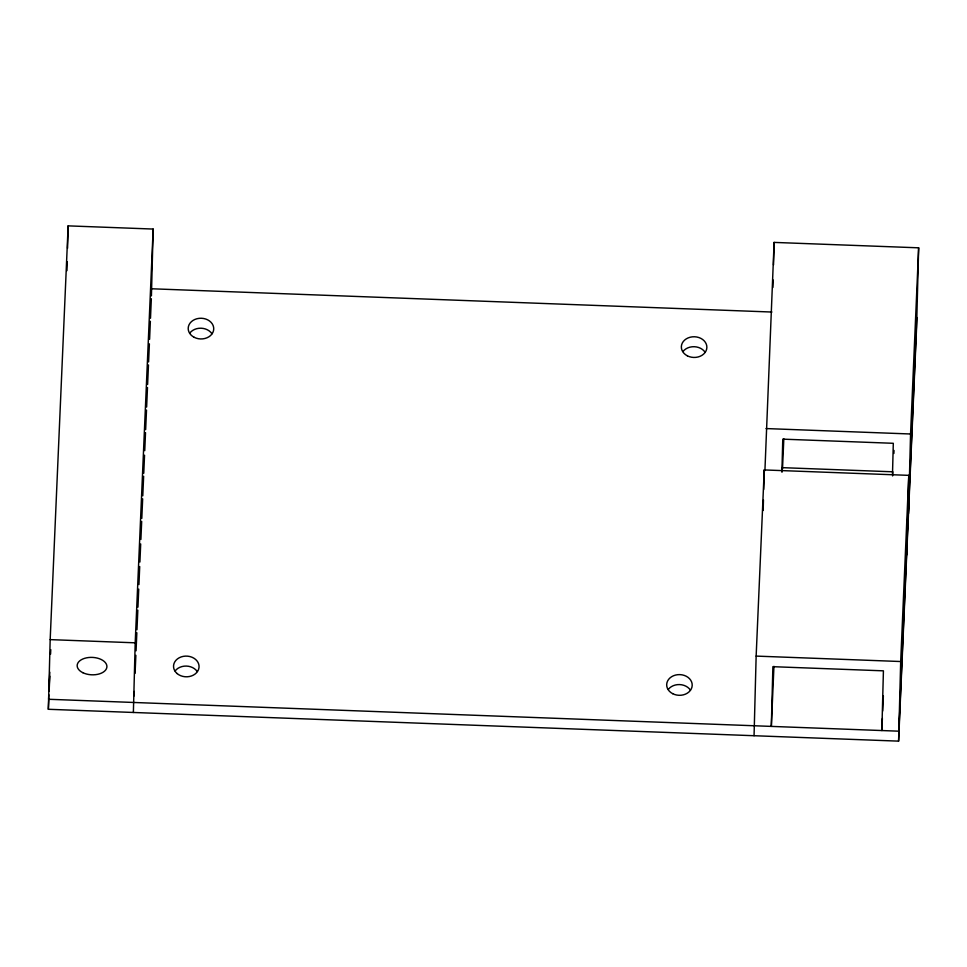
<?xml version="1.0" encoding="UTF-8"?>
<svg xmlns="http://www.w3.org/2000/svg" width="967" height="967" viewBox="0 0 967 967"><rect width="100%" height="100%" fill="white"/><g stroke="black" fill="none" stroke-linecap="round" stroke-linejoin="round"><path stroke-width="1.45" d="M764.921 470.615L774.108 242.403L918.65 247.818L916.571 327.426L898.597 741.133L48.35 709.282L50.175 639.622L68.137 225.867L153.161 229.058L151.42 295.878M66.965 270.651L67.207 261.694M67.557 248.265L68.137 225.867M133.373 712.474L135.199 642.813L153.161 229.058M754.055 735.706L756.146 656.097L764.232 469.938L908.775 475.353L906.683 554.961M763.168 510.491L763.447 499.975M763.712 489.459L764.232 469.938M772.923 287.465L773.129 279.947M773.515 264.934L774.108 242.403M781.904 471.993L782.774 439.151L893.303 443.297L892.481 474.64M898.597 741.133L900.688 661.525L908.775 475.353M908.484 513.598L910.563 433.99L918.65 247.818M48.809 694.765L48.616 699.274L898.863 731.185L916.825 317.478M49.003 690.245L49.788 672.198M50.574 654.139L50.767 649.631M48.35 709.282L48.809 698.754M49.136 691.236L49.788 676.187M134.099 695.926L134.292 691.417M135.078 673.358L135.864 655.3M136.057 650.791L136.843 632.732M136.963 629.722L137.822 610.165M137.943 607.155L138.728 589.096M138.934 584.588L139.707 566.529M139.913 562.02L140.686 543.962M140.892 539.453L141.678 521.394M141.798 518.385L142.657 498.827M142.778 495.817L143.636 476.26M143.757 473.25L144.542 455.191M144.748 450.682L145.521 432.624M145.654 429.614L146.513 410.056M146.633 407.047L147.492 387.489M147.613 384.479L148.471 364.922M148.592 361.912L149.377 343.853M149.583 339.344L150.356 321.286M150.489 318.276L151.335 298.718M782.085 471.787L782.255 467.653L892.795 471.799L892.614 475.933M773.938 666.336L771.328 726.398L772.887 666.686L883.415 670.832L881.856 730.544L882.375 718.529M782.508 468.838L783.814 438.8M882.702 711.023L883.354 696.01M893.883 453.463L894.016 450.465M151.601 288.77L771.932 312.039M766.021 428.562L910.563 433.99M756.146 656.097L900.688 661.525M50.175 639.622L135.199 642.813M189.858 333.011A12.764 10.347 1.5 0 1 211.954 333.76M175.112 670.965A12.764 10.347 1.5 0 1 197.208 671.509M683.028 351.468A12.764 10.347 1.5 0 1 705.124 352.302M668.366 689.326A12.764 10.347 1.5 0 1 690.45 690.16M82.896 672.718A14.892 8.715 2.5 0 0 106.781 667.713A14.892 8.715 2.5 0 0 86.438 657.862A14.892 8.715 2.5 0 0 82.896 672.718M194.258 337.35A12.764 10.347 1.5 0 0 213.731 329.034A12.764 10.347 1.5 0 0 194.935 319.424A12.764 10.347 1.5 0 0 194.258 337.35M177.106 673.552A12.764 10.347 1.5 0 0 198.561 669.442A12.764 10.347 1.5 0 0 183.234 656.375A12.764 10.347 1.5 0 0 177.106 673.552M672.681 693.677A12.764 10.347 1.5 0 0 692.203 685.446A12.764 10.347 1.5 0 0 673.455 675.764A12.764 10.347 1.5 0 0 672.681 693.677M687.344 355.82A12.764 10.347 1.5 0 0 706.865 347.588A12.764 10.347 1.5 0 0 688.129 337.906A12.764 10.347 1.5 0 0 687.344 355.82"/></g></svg>
